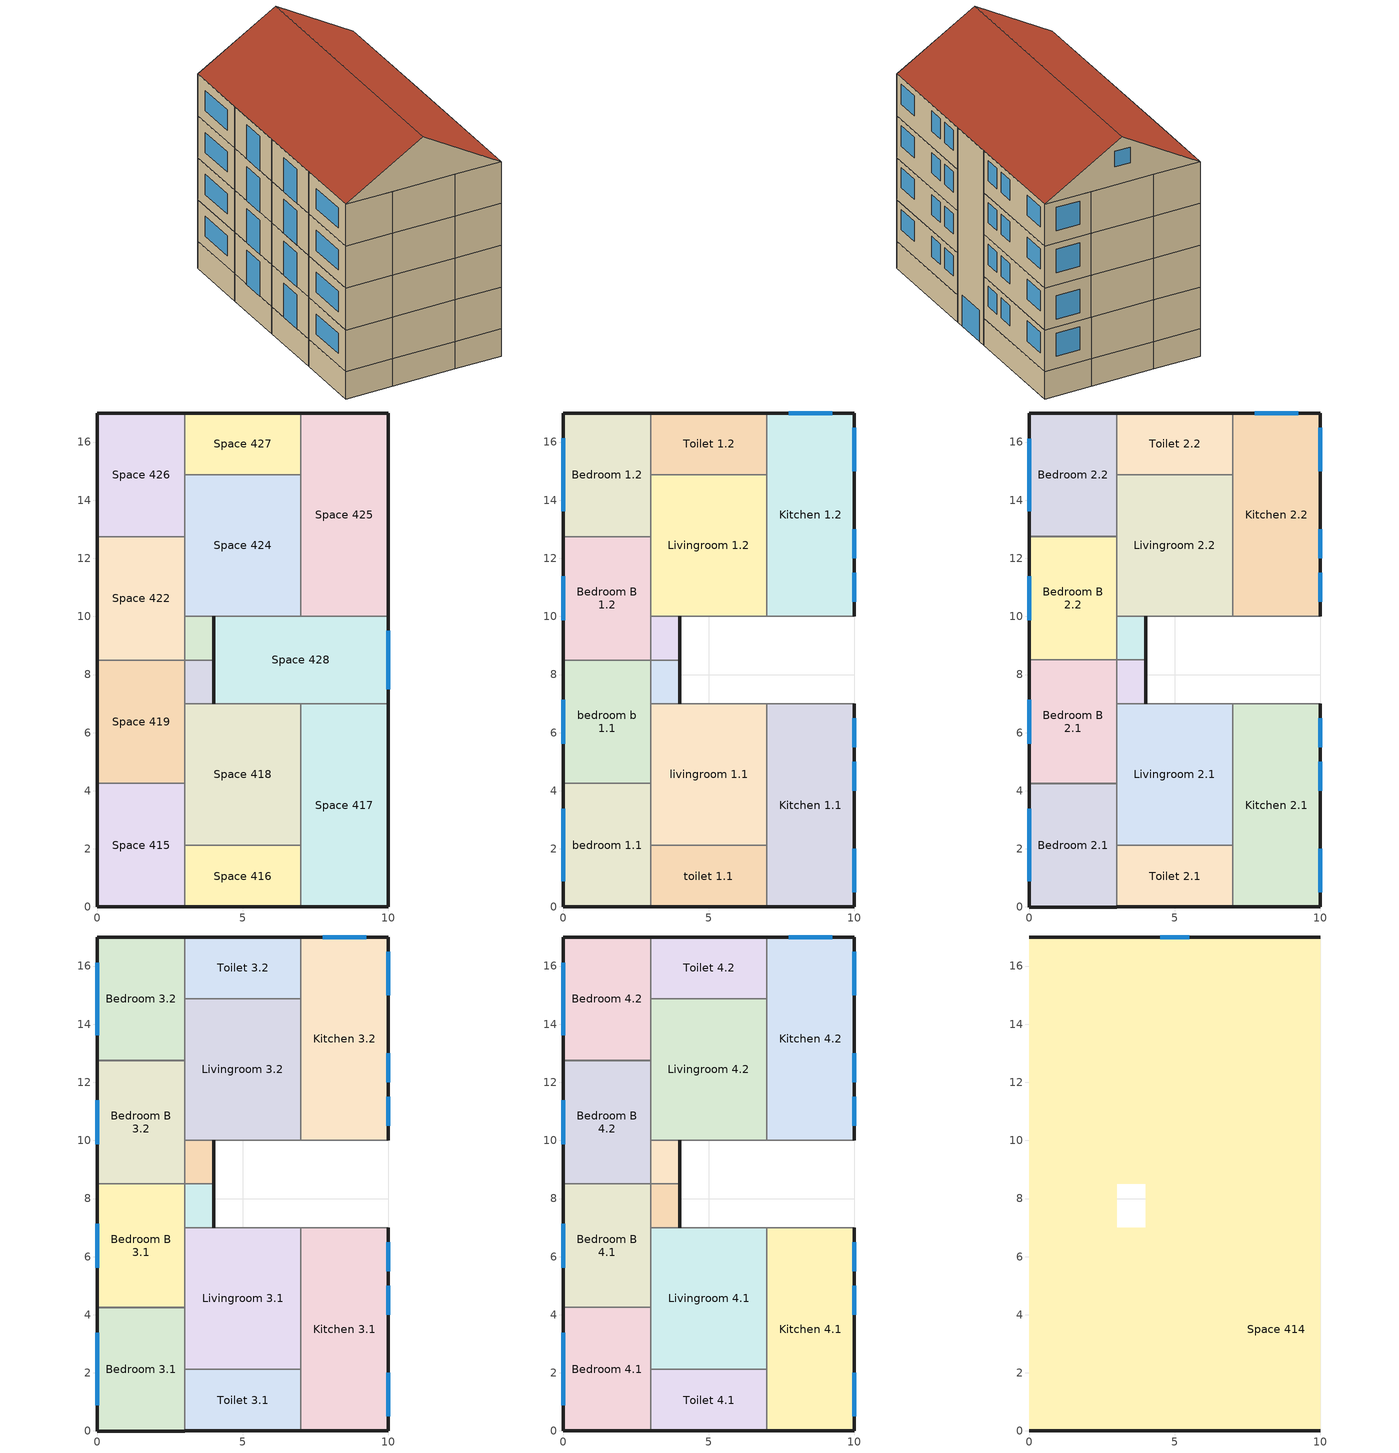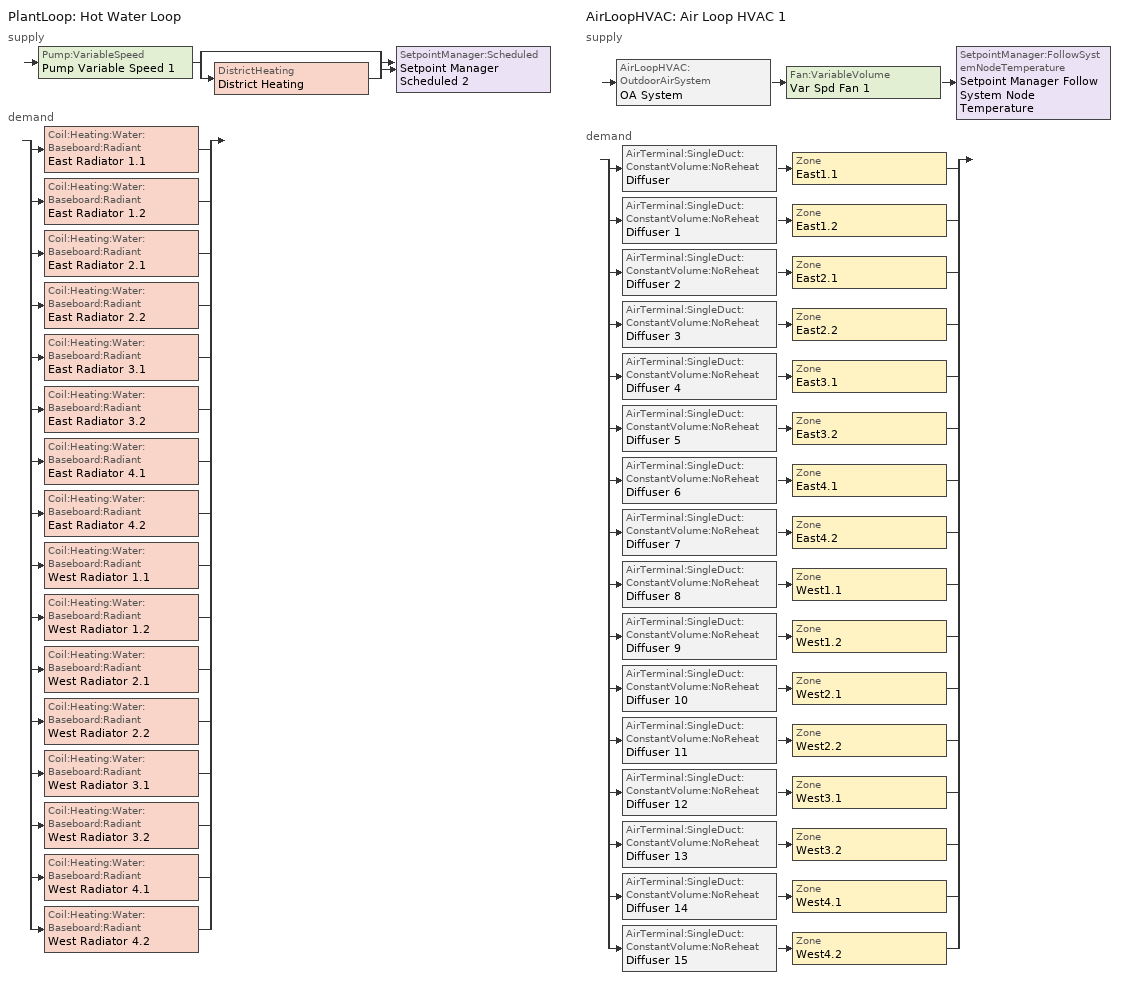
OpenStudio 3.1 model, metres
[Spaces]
Space 415
 floor ground: 3,4.25 3,0 0,0 0,4.25 z0
 wall outside: 0,4.25 0,0 3,0 z0:1.75
 wall to Space 419: 3,4.25 0,4.25 z0:1.75
 wall to Space 418: 3,2.12 3,4.25 z0:1.75
 wall to Space 416: 3,0 3,2.12 z0:1.75
Space 416
 floor ground: 7,2.12 7,0 3,0 3,2.12 z0
 wall outside: 3,0 7,0 z0:1.75
 wall to Space 418: 7,2.12 3,2.12 z0:1.75
 wall to Space 417: 7,0 7,2.12 z0:1.75
Space 417
 floor ground: 10,7 10,0 7,0 7,7 z0
 wall outside: 7,0 10,0 10,7 z0:1.75
 wall to Space 418: 7,7 7,2.12 z0:1.75
 wall to Space 428: 10,7 7,7 z0:1.75
Space 418
 floor ground: 7,7 7,2.12 3,2.12 3,7 z0
 wall to Space 428: 7,7 4,7 z0:1.75
 wall to Space 419: 3,7 3,4.25 z0:1.75
 wall to Space 420: 4,7 3,7 z0:1.75
Space 419
 floor ground: 3,8.5 3,4.25 0,4.25 0,8.5 z0
 wall outside: 0,8.5 0,4.25 z0:1.75
 wall to Space 420: 3,7 3,8.5 z0:1.75
 wall to Space 422: 3,8.5 0,8.5 z0:1.75
Space 420
 floor ground: 4,8.5 4,7 3,7 3,8.5 z0
 wall outside: 4,7 4,8.5 z0:1.75
 wall to Space 423: 4,8.5 3,8.5 z0:1.75
Space 422
 floor ground: 3,12.75 3,8.5 0,8.5 0,12.75 z0
 wall outside: 0,12.75 0,8.5 z0:1.75
 wall to Space 426: 3,12.75 0,12.75 z0:1.75
 wall to Space 424: 3,10 3,12.75 z0:1.75
 wall to Space 423: 3,8.5 3,10 z0:1.75
Space 423
 floor ground: 4,10 4,8.5 3,8.5 3,10 z0
 wall outside: 4,8.5 4,10 z0:1.75
 wall to Space 424: 4,10 3,10 z0:1.75
Space 424
 floor ground: 7,14.88 7,10 3,10 3,14.88 z0
 wall to Space 426: 3,14.88 3,12.75 z0:1.75
 wall to Space 427: 7,14.88 3,14.88 z0:1.75
 wall to Space 425: 7,10 7,14.88 z0:1.75
 wall to Space 428: 4,10 7,10 z0:1.75
Space 425
 floor ground: 10,17 10,10 7,10 7,17 z0
 wall outside: 10,10 10,17 7,17 z0:1.75
 wall to Space 427: 7,17 7,14.88 z0:1.75
 wall to Space 428: 7,10 10,10 z0:1.75
Space 426
 floor ground: 3,17 3,12.75 0,12.75 0,17 z0
 wall outside: 3,17 0,17 0,12.75 z0:1.75
 wall to Space 427: 3,14.88 3,17 z0:1.75
Space 427
 floor ground: 7,17 7,14.88 3,14.88 3,17 z0
 wall outside: 7,17 3,17 z0:1.75
Space 428
 floor ground: 10,10 10,7 4,7 4,10 z0
 wall outside: 4,10 4,7 / 10,7 10,10 z0:12.55
 wall to Kitchen 4.2: 10,10 7,10 z9.85:12.55
 wall to Kitchen 4.1: 7,7 10,7 z9.85:12.55
 wall to Kitchen 3.1: 7,7 10,7 z7.15:9.85
 wall to Livingroom 4.1: 4,7 7,7 z9.85:12.55
 wall to Kitchen 2.1: 7,7 10,7 z4.45:7.15
 wall to Kitchen 1.1: 7,7 10,7 z1.75:4.45
 wall to livingroom 1.1: 4,7 7,7 z1.75:4.45
 wall to Livingroom 3.1: 4,7 7,7 z7.15:9.85
 wall to Livingroom 2.1: 4,7 7,7 z4.45:7.15
 wall to Livingroom 4.2: 7,10 4,10 z9.85:12.55
 wall to Livingroom 3.2: 7,10 4,10 z7.15:9.85
 wall to Livingroom 2.2: 7,10 4,10 z4.45:7.15
 wall to Livingroom 1.2: 7,10 4,10 z1.75:4.45
 wall to Kitchen 3.2: 10,10 7,10 z7.15:9.85
 wall to Kitchen 2.2: 10,10 7,10 z4.45:7.15
 wall to Kitchen 1.2: 10,10 7,10 z1.75:4.45
 window: 10,7.5 10,9.5 z0:2
bedroom 1.1
 floor to Space 415: 3,4.25 3,0 0,0 0,4.25 z1.75
 wall outside: 0,4.25 0,0 3,0 z1.75:4.45
 wall to bedroom b 1.1: 3,4.25 0,4.25 z1.75:4.45
 wall to livingroom 1.1: 3,2.12 3,4.25 z1.75:4.45
 wall to toilet 1.1: 3,0 3,2.12 z1.75:4.45
 window: 0,3.38 0,0.88 z2.5:3.8
toilet 1.1
 floor to Space 416: 7,2.12 7,0 3,0 3,2.12 z1.75
 wall outside: 3,0 7,0 z1.75:4.45
 wall to livingroom 1.1: 7,2.12 3,2.12 z1.75:4.45
 wall to Kitchen 1.1: 7,0 7,2.12 z1.75:4.45
Kitchen 1.1
 floor to Space 417: 10,7 10,0 7,0 7,7 z1.75
 wall outside: 7,0 10,0 10,7 z1.75:4.45
 wall to livingroom 1.1: 7,7 7,2.12 z1.75:4.45
 window: 10,5.5 10,6.5 / 10,4 10,5 / 10,0.5 10,2 z2.75:4.05
livingroom 1.1
 floor to Space 418: 7,7 7,2.12 3,2.12 3,7 z1.75
 wall to bedroom b 1.1: 3,7 3,4.25 z1.75:4.45
 wall to Toilet B 1.1: 4,7 3,7 z1.75:4.45
bedroom b 1.1
 floor to Space 419: 3,8.5 3,4.25 0,4.25 0,8.5 z1.75
 wall outside: 0,8.5 0,4.25 z1.75:4.45
 wall to Toilet B 1.1: 3,7 3,8.5 z1.75:4.45
 wall to Bedroom B 1.2: 3,8.5 0,8.5 z1.75:4.45
 window: 0,7.12 0,5.62 z1.75:3.95
Toilet B 1.1
 floor to Space 420: 4,8.5 4,7 3,7 3,8.5 z1.75
 wall outside: 4,7 4,8.5 z1.75:4.45
 wall to Toilet B 1.2: 4,8.5 3,8.5 z1.75:4.45
Bedroom B 1.2
 floor to Space 422: 3,12.75 3,8.5 0,8.5 0,12.75 z1.75
 wall outside: 0,12.75 0,8.5 z1.75:4.45
 wall to Bedroom 1.2: 3,12.75 0,12.75 z1.75:4.45
 wall to Livingroom 1.2: 3,10 3,12.75 z1.75:4.45
 wall to Toilet B 1.2: 3,8.5 3,10 z1.75:4.45
 window: 0,11.38 0,9.88 z1.75:3.95
Toilet B 1.2
 floor to Space 423: 4,10 4,8.5 3,8.5 3,10 z1.75
 wall outside: 4,8.5 4,10 z1.75:4.45
 wall to Livingroom 1.2: 4,10 3,10 z1.75:4.45
Livingroom 1.2
 floor to Space 424: 7,14.88 7,10 3,10 3,14.88 z1.75
 wall to Bedroom 1.2: 3,14.88 3,12.75 z1.75:4.45
 wall to Toilet 1.2: 7,14.88 3,14.88 z1.75:4.45
 wall to Kitchen 1.2: 7,10 7,14.88 z1.75:4.45
Kitchen 1.2
 floor to Space 425: 10,17 10,10 7,10 7,17 z1.75
 wall outside: 10,10 10,17 7,17 z1.75:4.45
 wall to Toilet 1.2: 7,17 7,14.88 z1.75:4.45
 window: 10,10.5 10,11.5 / 10,12 10,13 / 10,15 10,16.5 z2.75:4.05; 9.25,17 7.75,17 z2.55:4.05
Bedroom 1.2
 floor to Space 426: 3,17 3,12.75 0,12.75 0,17 z1.75
 wall outside: 3,17 0,17 0,12.75 z1.75:4.45
 wall to Toilet 1.2: 3,14.88 3,17 z1.75:4.45
 window: 0,16.12 0,13.62 z2.5:3.8
Toilet 1.2
 floor to Space 427: 7,17 7,14.88 3,14.88 3,17 z1.75
 wall outside: 7,17 3,17 z1.75:4.45
Bedroom 2.1
 floor to bedroom 1.1: 3,4.25 3,0 0,0 0,4.25 z4.45
 wall outside: 0,4.25 0,0 3,0 z4.45:7.15
 wall to Bedroom B 2.1: 3,4.25 0,4.25 z4.45:7.15
 wall to Livingroom 2.1: 3,2.12 3,4.25 z4.45:7.15
 wall to Toilet 2.1: 3,0 3,2.12 z4.45:7.15
 window: 0,3.38 0,0.88 z5.2:6.5
Toilet 2.1
 floor to toilet 1.1: 7,2.12 7,0 3,0 3,2.12 z4.45
 wall outside: 3,0 7,0 z4.45:7.15
 wall to Livingroom 2.1: 7,2.12 3,2.12 z4.45:7.15
 wall to Kitchen 2.1: 7,0 7,2.12 z4.45:7.15
Kitchen 2.1
 floor to Kitchen 1.1: 10,7 10,0 7,0 7,7 z4.45
 wall outside: 7,0 10,0 10,7 z4.45:7.15
 wall to Livingroom 2.1: 7,7 7,2.12 z4.45:7.15
 window: 10,5.5 10,6.5 / 10,4 10,5 / 10,0.5 10,2 z5.45:6.75
Livingroom 2.1
 floor to livingroom 1.1: 7,7 7,2.12 3,2.12 3,7 z4.45
 wall to Bedroom B 2.1: 3,7 3,4.25 z4.45:7.15
 wall to Toilet B 2.1: 4,7 3,7 z4.45:7.15
Bedroom B 2.1
 floor to bedroom b 1.1: 3,8.5 3,4.25 0,4.25 0,8.5 z4.45
 wall outside: 0,8.5 0,4.25 z4.45:7.15
 wall to Toilet B 2.1: 3,7 3,8.5 z4.45:7.15
 wall to Bedroom B 2.2: 3,8.5 0,8.5 z4.45:7.15
 window: 0,7.13 0,5.63 z4.45:6.65
Toilet B 2.1
 floor to Toilet B 1.1: 4,8.5 4,7 3,7 3,8.5 z4.45
 wall outside: 4,7 4,8.5 z4.45:7.15
 wall to Toilet B 2.2: 4,8.5 3,8.5 z4.45:7.15
Bedroom B 2.2
 floor to Bedroom B 1.2: 3,12.75 3,8.5 0,8.5 0,12.75 z4.45
 wall outside: 0,12.75 0,8.5 z4.45:7.15
 wall to Bedroom 2.2: 3,12.75 0,12.75 z4.45:7.15
 wall to Livingroom 2.2: 3,10 3,12.75 z4.45:7.15
 wall to Toilet B 2.2: 3,8.5 3,10 z4.45:7.15
 window: 0,11.38 0,9.88 z4.45:6.65
Toilet B 2.2
 floor to Toilet B 1.2: 4,10 4,8.5 3,8.5 3,10 z4.45
 wall outside: 4,8.5 4,10 z4.45:7.15
 wall to Livingroom 2.2: 4,10 3,10 z4.45:7.15
Livingroom 2.2
 floor to Livingroom 1.2: 7,14.88 7,10 3,10 3,14.88 z4.45
 wall to Bedroom 2.2: 3,14.88 3,12.75 z4.45:7.15
 wall to Toilet 2.2: 7,14.88 3,14.88 z4.45:7.15
 wall to Kitchen 2.2: 7,10 7,14.88 z4.45:7.15
Kitchen 2.2
 floor to Kitchen 1.2: 10,17 10,10 7,10 7,17 z4.45
 wall outside: 10,10 10,17 7,17 z4.45:7.15
 wall to Toilet 2.2: 7,17 7,14.87 z4.45:7.15
 window: 10,10.5 10,11.5 / 10,12 10,13 / 10,15 10,16.5 z5.45:6.75; 9.25,17 7.75,17 z4.95:6.45
Bedroom 2.2
 floor to Bedroom 1.2: 3,17 3,12.75 0,12.75 0,17 z4.45
 wall outside: 3,17 0,17 0,12.75 z4.45:7.15
 wall to Toilet 2.2: 3,14.88 3,17 z4.45:7.15
 window: 0,16.12 0,13.62 z5.2:6.5
Toilet 2.2
 floor to Toilet 1.2: 7,17 7,14.88 3,14.88 3,17 z4.45
 wall outside: 7,17 3,17 z4.45:7.15
Bedroom 3.1
 floor to Bedroom 2.1: 3,4.25 3,0 0,0 0,4.25 z7.15
 wall outside: 0,4.25 0,0 3,0 z7.15:9.85
 wall to Bedroom B 3.1: 3,4.25 0,4.25 z7.15:9.85
 wall to Livingroom 3.1: 3,2.12 3,4.25 z7.15:9.85
 wall to Toilet 3.1: 3,0 3,2.12 z7.15:9.85
 window: 0,3.38 0,0.88 z7.9:9.2
Toilet 3.1
 floor to Toilet 2.1: 7,2.12 7,0 3,0 3,2.12 z7.15
 wall outside: 3,0 7,0 z7.15:9.85
 wall to Livingroom 3.1: 7,2.12 3,2.12 z7.15:9.85
 wall to Kitchen 3.1: 7,0 7,2.12 z7.15:9.85
Kitchen 3.1
 floor to Kitchen 2.1: 10,7 10,0 7,0 7,7 z7.15
 wall outside: 7,0 10,0 10,7 z7.15:9.85
 wall to Livingroom 3.1: 7,7 7,2.12 z7.15:9.85
 window: 10,0.5 10,2 / 10,5.5 10,6.5 / 10,4 10,5 z8.15:9.45
Livingroom 3.1
 floor to Livingroom 2.1: 7,7 7,2.12 3,2.12 3,7 z7.15
 wall to Bedroom B 3.1: 3,7 3,4.25 z7.15:9.85
 wall to Toilet B 3.1: 4,7 3,7 z7.15:9.85
Bedroom B 3.1
 floor to Bedroom B 2.1: 3,8.5 3,4.25 0,4.25 0,8.5 z7.15
 wall outside: 0,8.5 0,4.25 z7.15:9.85
 wall to Toilet B 3.1: 3,7 3,8.5 z7.15:9.85
 wall to Bedroom B 3.2: 3,8.5 0,8.5 z7.15:9.85
 window: 0,7.13 0,5.63 z7.15:9.35
Toilet B 3.1
 floor to Toilet B 2.1: 4,8.5 4,7 3,7 3,8.5 z7.15
 wall outside: 4,7 4,8.5 z7.15:9.85
 wall to Toilet B 3.2: 4,8.5 3,8.5 z7.15:9.85
Bedroom B 3.2
 floor to Bedroom B 2.2: 3,12.75 3,8.5 0,8.5 0,12.75 z7.15
 wall outside: 0,12.75 0,8.5 z7.15:9.85
 wall to Bedroom 3.2: 3,12.75 0,12.75 z7.15:9.85
 wall to Livingroom 3.2: 3,10 3,12.75 z7.15:9.85
 wall to Toilet B 3.2: 3,8.5 3,10 z7.15:9.85
 window: 0,11.38 0,9.88 z7.15:9.35
Toilet B 3.2
 floor to Toilet B 2.2: 4,10 4,8.5 3,8.5 3,10 z7.15
 wall outside: 4,8.5 4,10 z7.15:9.85
 wall to Livingroom 3.2: 4,10 3,10 z7.15:9.85
Livingroom 3.2
 floor to Livingroom 2.2: 7,14.88 7,10 3,10 3,14.88 z7.15
 wall to Bedroom 3.2: 3,14.88 3,12.75 z7.15:9.85
 wall to Toilet 3.2: 7,14.88 3,14.88 z7.15:9.85
 wall to Kitchen 3.2: 7,10 7,14.88 z7.15:9.85
Kitchen 3.2
 floor to Kitchen 2.2: 10,17 10,10 7,10 7,17 z7.15
 wall outside: 10,10 10,17 7,17 z7.15:9.85
 wall to Toilet 3.2: 7,17 7,14.87 z7.15:9.85
 window: 10,10.5 10,11.5 / 10,12 10,13 / 10,15 10,16.5 z8.15:9.45; 9.25,17 7.75,17 z7.95:9.45
Bedroom 3.2
 floor to Bedroom 2.2: 3,17 3,12.75 0,12.75 0,17 z7.15
 wall outside: 3,17 0,17 0,12.75 z7.15:9.85
 wall to Toilet 3.2: 3,14.88 3,17 z7.15:9.85
 window: 0,16.12 0,13.62 z7.9:9.2
Toilet 3.2
 floor to Toilet 2.2: 7,17 7,14.88 3,14.88 3,17 z7.15
 wall outside: 7,17 3,17 z7.15:9.85
Bedroom 4.1
 floor to Bedroom 3.1: 3,4.25 3,0 0,0 0,4.25 z9.85
 wall outside: 0,4.25 0,0 3,0 z9.85:12.55
 wall to Bedroom B 4.1: 3,4.25 0,4.25 z9.85:12.55
 wall to Livingroom 4.1: 3,2.12 3,4.25 z9.85:12.55
 wall to Toilet 4.1: 3,0 3,2.12 z9.85:12.55
 window: 0,3.38 0,0.88 z10.6:11.9
Toilet 4.1
 floor to Toilet 3.1: 7,2.12 7,0 3,0 3,2.12 z9.85
 wall outside: 3,0 7,0 z9.85:12.55
 wall to Livingroom 4.1: 7,2.12 3,2.12 z9.85:12.55
 wall to Kitchen 4.1: 7,0 7,2.12 z9.85:12.55
Kitchen 4.1
 floor to Kitchen 3.1: 10,7 10,0 7,0 7,7 z9.85
 wall outside: 7,0 10,0 10,7 z9.85:12.55
 wall to Livingroom 4.1: 7,7 7,2.12 z9.85:12.55
 window: 10,0.5 10,2 / 10,5.5 10,6.5 / 10,4 10,5 z10.85:12.15
Livingroom 4.1
 floor to Livingroom 3.1: 7,7 7,2.12 3,2.12 3,7 z9.85
 wall to Bedroom B 4.1: 3,7 3,4.25 z9.85:12.55
 wall to Toilet B 4.1: 4,7 3,7 z9.85:12.55
Bedroom B 4.1
 floor to Bedroom B 3.1: 3,8.5 3,4.25 0,4.25 0,8.5 z9.85
 wall outside: 0,8.5 0,4.25 z9.85:12.55
 wall to Toilet B 4.1: 3,7 3,8.5 z9.85:12.55
 wall to Bedroom B 4.2: 3,8.5 0,8.5 z9.85:12.55
 window: 0,7.13 0,5.63 z9.85:12.05
Toilet B 4.1
 floor to Toilet B 3.1: 4,8.5 4,7 3,7 3,8.5 z9.85
 wall outside: 4,7 4,8.5 z9.85:12.55
 wall to Toilet B 4.2: 4,8.5 3,8.5 z9.85:12.55
 roof outside: 4,7 4,8.5 3,8.5 3,7 z12.55
Bedroom B 4.2
 floor to Bedroom B 3.2: 3,12.75 3,8.5 0,8.5 0,12.75 z9.85
 wall outside: 0,12.75 0,8.5 z9.85:12.55
 wall to Bedroom 4.2: 3,12.75 0,12.75 z9.85:12.55
 wall to Livingroom 4.2: 3,10 3,12.75 z9.85:12.55
 wall to Toilet B 4.2: 3,8.5 3,10 z9.85:12.55
 window: 0,11.38 0,9.88 z9.85:12.05
Toilet B 4.2
 floor to Toilet B 3.2: 4,10 4,8.5 3,8.5 3,10 z9.85
 wall outside: 4,8.5 4,10 z9.85:12.55
 wall to Livingroom 4.2: 4,10 3,10 z9.85:12.55
Livingroom 4.2
 floor to Livingroom 3.2: 7,14.88 7,10 3,10 3,14.88 z9.85
 wall to Bedroom 4.2: 3,14.88 3,12.75 z9.85:12.55
 wall to Toilet 4.2: 7,14.88 3,14.88 z9.85:12.55
 wall to Kitchen 4.2: 7,10 7,14.88 z9.85:12.55
Kitchen 4.2
 floor to Kitchen 3.2: 10,17 10,10 7,10 7,17 z9.85
 wall outside: 10,10 10,17 7,17 z9.85:12.55
 wall to Toilet 4.2: 7,17 7,14.87 z9.85:12.55
 window: 10,10.5 10,11.5 / 10,12 10,13 / 10,15 10,16.5 z10.85:12.15; 9.25,17 7.75,17 z10.65:12.15
Bedroom 4.2
 floor to Bedroom 3.2: 3,17 3,12.75 0,12.75 0,17 z9.85
 wall outside: 3,17 0,17 0,12.75 z9.85:12.55
 wall to Toilet 4.2: 3,14.88 3,17 z9.85:12.55
 window: 0,16.12 0,13.62 z10.6:11.9
Toilet 4.2
 floor to Toilet 3.2: 7,17 7,14.88 3,14.88 3,17 z9.85
 wall outside: 7,17 3,17 z9.85:12.55
Space 414
 floor to Bedroom 4.2: 3,17 3,12.75 0,12.75 0,17 z12.55
 floor to Bedroom B 4.2: 3,12.75 3,8.5 0,8.5 0,12.75 z12.55
 floor to Bedroom B 4.1: 3,8.5 3,4.25 0,4.25 0,8.5 z12.55
 floor to Bedroom 4.1: 3,4.25 3,0 0,0 0,4.25 z12.55
 floor to Livingroom 4.2: 7,14.88 7,10 3,10 3,14.88 z12.55
 floor to Toilet 4.2: 7,17 7,14.88 3,14.88 3,17 z12.55
 floor to Kitchen 4.2: 7,17 10,17 10,10 7,10 z12.55
 floor to Livingroom 4.1: 7,7 7,2.12 3,2.12 3,7 z12.55
 floor to Toilet 4.1: 7,2.12 7,0 3,0 3,2.12 z12.55
 floor to Kitchen 4.1: 10,7 10,0 7,0 7,7 z12.55
 floor to Space 428: 10,10 10,7 4,7 4,10 z12.55
 floor to Toilet B 4.2: 4,10 4,8.5 3,8.5 3,10 z12.55
 wall outside: 5,17,15.55 10,17,12.55 0,17,12.55; 5,0,15.55 0,0,12.55 10,0,12.55
 window: 5.5,17 4.5,17 z13.73:14.73
 roof outside: 5,0,15.55 10,0,12.55 10,17,12.55 5,17,15.55; 5,17,15.55 0,17,12.55 0,0,12.55 5,0,15.55
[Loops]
PlantLoop 'Hot Water Loop'
 supply: Pump:VariableSpeed 'Pump Variable Speed 1' > split
  | bypass
  | DistrictHeating 'District Heating'
  join > SetpointManager:Scheduled 'Setpoint Manager Scheduled 2'
 demand: split
  | Coil:Heating:Water:Baseboard:Radiant 'East Radiator 1.1'
  | Coil:Heating:Water:Baseboard:Radiant 'East Radiator 1.2'
  | Coil:Heating:Water:Baseboard:Radiant 'East Radiator 2.1'
  | Coil:Heating:Water:Baseboard:Radiant 'East Radiator 2.2'
  | Coil:Heating:Water:Baseboard:Radiant 'East Radiator 3.1'
  | Coil:Heating:Water:Baseboard:Radiant 'East Radiator 3.2'
  | Coil:Heating:Water:Baseboard:Radiant 'East Radiator 4.1'
  | Coil:Heating:Water:Baseboard:Radiant 'East Radiator 4.2'
  | Coil:Heating:Water:Baseboard:Radiant 'West Radiator 1.1'
  | Coil:Heating:Water:Baseboard:Radiant 'West Radiator 1.2'
  | Coil:Heating:Water:Baseboard:Radiant 'West Radiator 2.1'
  | Coil:Heating:Water:Baseboard:Radiant 'West Radiator 2.2'
  | Coil:Heating:Water:Baseboard:Radiant 'West Radiator 3.1'
  | Coil:Heating:Water:Baseboard:Radiant 'West Radiator 3.2'
  | Coil:Heating:Water:Baseboard:Radiant 'West Radiator 4.1'
  | Coil:Heating:Water:Baseboard:Radiant 'West Radiator 4.2'
AirLoopHVAC 'Air Loop HVAC 1'
 supply: AirLoopHVAC:OutdoorAirSystem 'OA System' > Fan:VariableVolume 'Var Spd Fan 1' > SetpointManager:FollowSystemNodeTemperature 'Setpoint Manager Follow System Node Temperature'
 demand: split
  | AirTerminal:SingleDuct:ConstantVolume:NoReheat 'Diffuser' > Zone 'East1.1'
  | AirTerminal:SingleDuct:ConstantVolume:NoReheat 'Diffuser 1' > Zone 'East1.2'
  | AirTerminal:SingleDuct:ConstantVolume:NoReheat 'Diffuser 2' > Zone 'East2.1'
  | AirTerminal:SingleDuct:ConstantVolume:NoReheat 'Diffuser 3' > Zone 'East2.2'
  | AirTerminal:SingleDuct:ConstantVolume:NoReheat 'Diffuser 4' > Zone 'East3.1'
  | AirTerminal:SingleDuct:ConstantVolume:NoReheat 'Diffuser 5' > Zone 'East3.2'
  | AirTerminal:SingleDuct:ConstantVolume:NoReheat 'Diffuser 6' > Zone 'East4.1'
  | AirTerminal:SingleDuct:ConstantVolume:NoReheat 'Diffuser 7' > Zone 'East4.2'
  | AirTerminal:SingleDuct:ConstantVolume:NoReheat 'Diffuser 8' > Zone 'West1.1'
  | AirTerminal:SingleDuct:ConstantVolume:NoReheat 'Diffuser 9' > Zone 'West1.2'
  | AirTerminal:SingleDuct:ConstantVolume:NoReheat 'Diffuser 10' > Zone 'West2.1'
  | AirTerminal:SingleDuct:ConstantVolume:NoReheat 'Diffuser 11' > Zone 'West2.2'
  | AirTerminal:SingleDuct:ConstantVolume:NoReheat 'Diffuser 12' > Zone 'West3.1'
  | AirTerminal:SingleDuct:ConstantVolume:NoReheat 'Diffuser 13' > Zone 'West3.2'
  | AirTerminal:SingleDuct:ConstantVolume:NoReheat 'Diffuser 14' > Zone 'West4.1'
  | AirTerminal:SingleDuct:ConstantVolume:NoReheat 'Diffuser 15' > Zone 'West4.2'
[Site]
FRANKFURT AM MAIN: Latitude {deg}=50.05; Longitude {deg}=8.6; Time Zone {hr}=1; Elevation {m}=113
[ClimateZones]
Climate Zone Institution Name 1=ASHRAE; Climate Zone Document Name 1=ANSI/ASHRAE Standard 169; Climate Zone Document Year 1=2006; Climate Zone Institution Name 2=CEC; Climate Zone Document Name 2=California Climate Zone Descriptions; Climate Zone Document Year 2=1995
[Building]
Building 1: North Axis {deg}=0; Default Construction Set=NonRenovated Building
[SizingPeriod:DesignDay] Barometric Pressure {Pa}=99975; Sky Clearness=0; Rain Indicator=0; Snow Indicator=0; Day of Month=21; Daylight Saving Time Indicator=0; Dry-Bulb Temperature Range Modifier Type=DefaultMultipliers
Name | Maximum Dry-Bulb Temperature {C} | Daily Dry-Bulb Temperature Range {deltaC} | Humidity Indicating Conditions at Maximum Dry-Bulb | Wind Speed {m/s} | Wind Direction {deg} | Month | Day Type | Humidity Indicating Type | Solar Model Indicator | ASHRAE Taub | ASHRAE Taud
FRANKFURT AM MAIN Ann Htg 99.6% Condns DB | -10.5 | 0 | -10.5 | 3.2 | 30 | 1 | WinterDesignDay | Wetbulb | ASHRAEClearSky
FRANKFURT AM MAIN Ann Hum_n 99.6% Condns DP=>MCDB | -8.4 | 0 | -14.3 | 3.2 | 30 | 1 | WinterDesignDay | Dewpoint | ASHRAEClearSky
FRANKFURT AM MAIN Ann Htg Wind 99.6% Condns WS=>MCDB | 9.2 | 0 | 9.2 | 12.6 | 30 | 1 | WinterDesignDay | Wetbulb | ASHRAEClearSky
FRANKFURT AM MAIN Ann Clg .4% Condns DB=>MWB | 30.8 | 10.6 | 19.2 | 3.7 | 210 | 7 | SummerDesignDay | Wetbulb | ASHRAETau | 0.467 | 1.949
FRANKFURT AM MAIN Ann Clg .4% Condns WB=>MDB | 27.6 | 10.6 | 20.6 | 3.7 | 210 | 7 | SummerDesignDay | Wetbulb | ASHRAETau | 0.467 | 1.949
FRANKFURT AM MAIN Ann Clg .4% Condns DP=>MDB | 22.4 | 10.6 | 18.5 | 3.7 | 210 | 7 | SummerDesignDay | Dewpoint | ASHRAETau | 0.467 | 1.949
FRANKFURT AM MAIN Ann Clg .4% Condns Enth=>MDB | 27.5 | 10.6 | 59700 | 3.7 | 210 | 7 | SummerDesignDay | Enthalpy | ASHRAETau | 0.467 | 1.949
[Material]
Name | Roughness | Thickness {m} | Conductivity {W/m-K} | Density {kg/m3} | Specific Heat {J/kg-K} | Thermal Absorptance | Solar Absorptance | Visible Absorptance
FloorTiles(CeramicWhite) | Smooth | 0.01 | 1.6 | 2410 | 720
AcousticLayer (Polyurethan) | Smooth | 0.005 | 0.03 | 30 | 1350
Reinforced concrete | Smooth | 0.125 | 2.3 | 2300 | 1400
plaster | Smooth | 0.01 | 1.163 | 1856 | 1400
hollow bricks (External walls) | MediumRough | 0.4 | 0.68 | 1850 | 840
hollow bricks (Internal walls) | MediumRough | 0.1 | 0.68 | 1850 | 840
Phenolyc Foam (Ceiling 2cm) | Smooth | 0.02 | 0.02 | 100 | 1350
Plywood | MediumSmooth | 0.035 | 0.217 | 5970 | 9423.97 | 0.9 | 0.6 | 0.6
Phenolyc Foam (Roof 5cm) | Smooth | 0.05 | 0.02 | 100 | 1350
Phenolyc Foam (Walls Ext 1.5cm) | Smooth | 0.015 | 0.02 | 100 | 1350
[Construction]
Ceilings: FloorTiles(CeramicWhite), AcousticLayer (Polyurethan), Reinforced concrete, plaster
Floor: plaster, Reinforced concrete, AcousticLayer (Polyurethan), FloorTiles(CeramicWhite)
Walls Internal: plaster, hollow bricks (Internal walls), plaster
Walls External: plaster, Phenolyc Foam (Walls Ext 1.5cm), hollow bricks (External walls), plaster
Roof: Reinforced concrete, Phenolyc Foam (Roof 5cm), plaster
Door: Plywood
Windows Old: Clear 3mm 1, Gap_1_W_0_121, Clear 3mm 3
Floor_groundcontact: plaster, Reinforced concrete, Phenolyc Foam (Ceiling 2cm), AcousticLayer (Polyurethan), FloorTiles(CeramicWhite)
[WindowMaterial:Glazing] Optical Data Type=SpectralAverage; Thickness {m}=0.003; Solar Transmittance at Normal Incidence=0.837; Front Side Solar Reflectance at Normal Incidence=0.075; Visible Transmittance at Normal Incidence=0.898; Front Side Visible Reflectance at Normal Incidence=0.081; Infrared Transmittance at Normal Incidence=0; Front Side Infrared Hemispherical Emissivity=0.84; Back Side Infrared Hemispherical Emissivity=0.84; Conductivity {W/m-K}=0.9; Dirt Correction Factor for Solar and Visible Transmittance=1; Solar Diffusing=No
Name | Back Side Solar Reflectance at Normal Incidence | Back Side Visible Reflectance at Normal Incidence
Clear 3mm 1 | 0 | 0
Clear 3mm 3 | 0.075 | 0.081
[WindowMaterial:Gas]
Gap_1_W_0_121: Gas Type=Air; Thickness {m}=0.012
[DefaultConstructionSet]
NonRenovated Building: Default Exterior Surface Constructions=Default Surface Constructions 1; Default Interior Surface Constructions=Default Surface Constructions 2; Default Ground Contact Surface Constructions=Default Surface Constructions 3; Default Exterior SubSurface Constructions=Default Sub Surface Constructions 1; Default Interior SubSurface Constructions=Default Sub Surface Constructions 2
[DefaultSurfaceConstructions]
Name | Floor Construction | Wall Construction | Roof Ceiling Construction
Default Surface Constructions 1; Default Surface Constructions 3 | Floor_groundcontact | Walls External | Roof
Default Surface Constructions 2 | Floor | Walls Internal | Ceilings
[DefaultSubSurfaceConstructions] Fixed Window Construction=Windows Old; Operable Window Construction=Windows Old; Door Construction=Door
Name | Glass Door Construction
Default Sub Surface Constructions 1 | Windows Old
Default Sub Surface Constructions 2
[BuildingStory]
Name | Nominal Z Coordinate {m} | Nominal Floor to Floor Height {m}
Building Story 1 | 0 | 3.048
Building Story 2 | 0 | 3
Building Story 3; Building Story 4 | 0 | 2.7
Basement; Staircase
Attic | 2.7 | 2.7
[ThermalZone] Use Ideal Air Loads=No
Name | Thermostat
West1.1 | Thermostat Setpoint Dual Setpoint 4
West1.2 | Thermostat Setpoint Dual Setpoint 2
West2.1 | Thermostat Setpoint Dual Setpoint 7
West2.2 | Thermostat Setpoint Dual Setpoint 3
East1.1 | Thermostat Setpoint Dual Setpoint 1
East3.2 | Thermostat Setpoint Dual Setpoint 6
East2.1 | Thermostat Setpoint Dual Setpoint 5
East2.2 | Thermostat Setpoint Dual Setpoint 8
Attic; Basement; Staircase
East4.2 | Thermostat Setpoint Dual Setpoint 9
West3.1 | Thermostat Setpoint Dual Setpoint 10
East4.1 | Thermostat Setpoint Dual Setpoint 11
West4.1 | Thermostat Setpoint Dual Setpoint 12
East3.1 | Thermostat Setpoint Dual Setpoint 13
West3.2 | Thermostat Setpoint Dual Setpoint 14
West4.2 | Thermostat Setpoint Dual Setpoint 15
East1.2 | Thermostat Setpoint Dual Setpoint 16
[Sizing:Zone] Zone Cooling Design Supply Air Temperature Input Method=SupplyAirTemperature; Zone Cooling Design Supply Air Temperature {C}=14; Zone Cooling Design Supply Air Temperature Difference {deltaC}=11.11; Zone Heating Design Supply Air Temperature Input Method=SupplyAirTemperature; Zone Heating Design Supply Air Temperature {C}=40; Zone Heating Design Supply Air Temperature Difference {deltaC}=11.11; Zone Cooling Design Supply Air Humidity Ratio {kg-H2O/kg-air}=0.0085; Zone Heating Design Supply Air Humidity Ratio {kg-H2O/kg-air}=0.008; Cooling Design Air Flow Method=DesignDay; Heating Design Air Flow Method=DesignDay; Account for Dedicated Outdoor Air System=No; Dedicated Outdoor Air System Control Strategy=NeutralSupplyAir; Dedicated Outdoor Air Low Setpoint Temperature for Design {C}=autosize; Dedicated Outdoor Air High Setpoint Temperature for Design {C}=autosize
West1.1; West1.2; West2.1; West2.2; East1.1; East3.2; East2.1; East2.2; Attic; Basement; East4.2; West3.1; East4.1; West4.1; East3.1; West3.2; West4.2; East1.2; Staircase
[Zone equipment]
West1.1: Diffuser 8, West HT Rad 1.1
West1.2: Diffuser 9, West HT Rad 1.2
West2.1: Diffuser 10, West HT Rad 2.1
West2.2: Diffuser 11, West HT Rad 2.2
East1.1: Diffuser, East HT Rad 1.1
East3.2: Diffuser 5, East HT Rad 3.2
East2.1: Diffuser 2, East HT Rad 2.1
East2.2: Diffuser 3, East HT Rad 2.2
East4.2: Diffuser 7, East HT Rad 4.2
West3.1: Diffuser 12, West HT Rad 3.1
East4.1: Diffuser 6, East HT Rad 4.1
West4.1: Diffuser 14, West HT Rad 4.1
East3.1: Diffuser 4, East HT Rad 3.1
West3.2: Diffuser 13, West HT Rad 3.2
West4.2: Diffuser 15, West HT Rad 4.2
East1.2: Diffuser 1, East HT Rad 1.2
[ThermostatSetpoint:DualSetpoint] Heating Setpoint Temperature Schedule=Heating; Cooling Setpoint Temperature Schedule=Cooling
Thermostat Setpoint Dual Setpoint 1; Thermostat Setpoint Dual Setpoint 2; Thermostat Setpoint Dual Setpoint 3; Thermostat Setpoint Dual Setpoint 4; Thermostat Setpoint Dual Setpoint 5; Thermostat Setpoint Dual Setpoint 6; Thermostat Setpoint Dual Setpoint 7; Thermostat Setpoint Dual Setpoint 8; Thermostat Setpoint Dual Setpoint 9; Thermostat Setpoint Dual Setpoint 10; Thermostat Setpoint Dual Setpoint 11; Thermostat Setpoint Dual Setpoint 12; Thermostat Setpoint Dual Setpoint 13; Thermostat Setpoint Dual Setpoint 14; Thermostat Setpoint Dual Setpoint 15; Thermostat Setpoint Dual Setpoint 16
[DesignSpecification:OutdoorAir] Outdoor Air Method=Maximum; Outdoor Air Flow Air Changes per Hour {1/hr}=0.6; Outdoor Air Flow Rate Fraction Schedule=Always On Discrete
Name | Outdoor Air Flow per Person {m3/s-person} | Outdoor Air Flow per Floor Area {m3/s-m2} | Outdoor Air Flow Rate {m3/s}
Basement-attic | 0
Outdoor Air |  | 0 | 0
[Space]
Name | Space Type | Building Story | Thermal Zone | Part of Total Floor Area
bedroom 1.1; toilet 1.1; bedroom b 1.1; Toilet B 1.1 | Apartments | Building Story 1 | West1.1
Kitchen 1.1; livingroom 1.1 | Apartments | Building Story 1 | East1.1
Bedroom B 1.2; Toilet B 1.2; Bedroom 1.2; Toilet 1.2 | Apartments | Building Story 1 | West1.2
Livingroom 1.2; Kitchen 1.2 | Apartments | Building Story 1 | East1.2
Bedroom 2.1; Toilet 2.1; Bedroom B 2.1; Toilet B 2.1 | Apartments | Building Story 2 | West2.1
Kitchen 2.1; Livingroom 2.1 | Apartments | Building Story 2 | East2.1
Bedroom B 2.2; Toilet B 2.2; Bedroom 2.2; Toilet 2.2 | Apartments | Building Story 2 | West2.2
Livingroom 2.2; Kitchen 2.2 | Apartments | Building Story 2 | East2.2
Bedroom 3.1; Toilet 3.1; Bedroom B 3.1; Toilet B 3.1 | Apartments | Building Story 3 | West3.1
Kitchen 3.1; Livingroom 3.1 | Apartments | Building Story 3 | East3.1
Bedroom B 3.2; Toilet B 3.2; Bedroom 3.2; Toilet 3.2 | Apartments | Building Story 3 | West3.2
Livingroom 3.2; Kitchen 3.2 | Apartments | Building Story 3 | East3.2
Bedroom 4.1; Toilet 4.1; Bedroom B 4.1; Toilet B 4.1 | Apartments | Building Story 4 | West4.1
Kitchen 4.1; Livingroom 4.1 | Apartments | Building Story 4 | East4.1
Bedroom B 4.2; Toilet B 4.2; Bedroom 4.2; Toilet 4.2 | Apartments | Building Story 4 | West4.2
Livingroom 4.2; Kitchen 4.2 | Apartments | Building Story 4 | East4.2
Space 414 | Attic | Attic | Attic | No
Space 415; Space 416; Space 417; Space 418; Space 419; Space 420; Space 422; Space 423; Space 424; Space 425; Space 426; Space 427 | Basement | Basement | Basement | No
Space 428 | Apartments | Staircase | Staircase | No
[SpaceType]
Name | Design Specification Outdoor Air Object
Apartments | Outdoor Air
Attic; Basement | Basement-attic
[PlantLoop]
Hot Water Loop: Fluid Type=Water; Glycol Concentration=0; Plant Loop Volume {m3}=Autocalculate; Load Distribution Scheme=Optimal
[Sizing:Plant]
Hot Water Loop: Loop Type=Heating; Design Loop Exit Temperature {C}=65; Loop Design Temperature Difference {deltaC}=15; Sizing Option=NonCoincident; Zone Timesteps in Averaging Window=1; Coincident Sizing Factor Mode=None
[Pump:VariableSpeed]
Pump Variable Speed 1: Pump Control Type=Intermittent; Skin Loss Radiative Fraction=0.5; Design Power Sizing Method=PowerPerFlowPerPressure; Design Electric Power per Unit Flow Rate {W/(m3/s)}=348701.1; Design Shaft Power per Unit Flow Rate per Unit Head {W-s/m3-Pa}=1.28205; Design Minimum Flow Rate Fraction=0
[SetpointManager:Scheduled]
Setpoint Manager Scheduled 2: Control Variable=Temperature; Schedule=Hot_Water_Temperature
[DistrictHeating]
District Heating: Nominal Capacity {W}=1000000
[AirLoopHVAC]
Air Loop HVAC 1: Availability Schedule=Always On Discrete; Design Supply Air Flow Rate {m3/s}=autosize; Design Return Air Flow Fraction of Supply Air Flow=1
[Sizing:System]
Air Loop HVAC 1: Type of Load to Size On=VentilationRequirement; Design Outdoor Air Flow Rate {m3/s}=Autosize; Central Heating Maximum System Air Flow Ratio=1; Preheat Design Temperature {C}=7; Preheat Design Humidity Ratio {kg-H2O/kg-Air}=0.008; Precool Design Temperature {C}=12.8; Precool Design Humidity Ratio {kg-H2O/kg-Air}=0.008; Central Cooling Design Supply Air Temperature {C}=12.8; Central Heating Design Supply Air Temperature {C}=16.7; Sizing Option=NonCoincident; 100% Outdoor Air in Cooling=Yes; 100% Outdoor Air in Heating=Yes; Central Cooling Design Supply Air Humidity Ratio {kg-H2O/kg-Air}=0.0085; Central Heating Design Supply Air Humidity Ratio {kg-H2O/kg-Air}=0.008; Cooling Design Air Flow Method=DesignDay; Cooling Design Air Flow Rate {m3/s}=0; Heating Design Air Flow Method=DesignDay; Heating Design Air Flow Rate {m3/s}=0; System Outdoor Air Method=ZoneSum; Zone Maximum Outdoor Air Fraction=1; Cooling Supply Air Flow Rate Per Floor Area {m3/s-m2}=0.00996765; Cooling Fraction of Autosized Cooling Supply Air Flow Rate=1; Cooling Supply Air Flow Rate Per Unit Cooling Capacity {m3/s-W}=3.94755e-05; Heating Supply Air Flow Rate Per Floor Area {m3/s-m2}=0.00996765; Heating Fraction of Autosized Heating Supply Air Flow Rate=1; Heating Fraction of Autosized Cooling Supply Air Flow Rate=1; Heating Supply Air Flow Rate Per Unit Heating Capacity {m3/s-W}=3.15882e-05; Cooling Design Capacity Method=CoolingDesignCapacity; Cooling Design Capacity {W}=autosize; Cooling Design Capacity Per Floor Area {W/m2}=234.7; Fraction of Autosized Cooling Design Capacity=1; Heating Design Capacity Method=HeatingDesignCapacity; Heating Design Capacity {W}=autosize; Heating Design Capacity Per Floor Area {W/m2}=157; Fraction of Autosized Heating Design Capacity=1; Central Cooling Capacity Control Method=OnOff
[AirLoopHVAC:OutdoorAirSystem]
OA System: Controller=Outdoor Air Controller
[Controller:OutdoorAir]
Outdoor Air Controller: Minimum Outdoor Air Flow Rate {m3/s}=Autosize; Maximum Outdoor Air Flow Rate {m3/s}=Autosize; Economizer Control Type=NoEconomizer; Economizer Control Action Type=ModulateFlow; Economizer Maximum Limit Dry-Bulb Temperature {C}=28; Economizer Maximum Limit Enthalpy {J/kg}=64000; Economizer Minimum Limit Dry-Bulb Temperature {C}=-100; Lockout Type=NoLockout; Minimum Limit Type=FixedMinimum; Controller Mechanical Ventilation=Controller Mechanical Ventilation 1; High Humidity Control=No; Heat Recovery Bypass Control Type=BypassWhenOAFlowGreaterThanMinimum
[Controller:MechanicalVentilation]
Controller Mechanical Ventilation 1: Availability Schedule=Always On Discrete hvac_library; System Outdoor Air Method=ZoneSum
[Fan:VariableVolume] Availability Schedule=Always On Discrete hvac_library; Fan Efficiency=0.6045; Pressure Rise {Pa}=1017.592; Maximum Flow Rate {m3/s}=Autosize; Fan Power Minimum Flow Rate Input Method=FixedFlowRate; Fan Power Minimum Flow Fraction=0; Fan Power Minimum Air Flow Rate {m3/s}=0; Motor Efficiency=0.93; Motor In Airstream Fraction=1; Fan Power Coefficient 1=0.0407599; Fan Power Coefficient 2=0.088045; Fan Power Coefficient 3=-0.0729261; Fan Power Coefficient 4=0.94374; Fan Power Coefficient 5=0
Var Spd Fan; Var Spd Fan 1
[AirTerminal:SingleDuct:ConstantVolume:NoReheat] Availability Schedule=Always On Discrete hvac_library; Maximum Air Flow Rate {m3/s}=Autosize
Diffuser; Diffuser 1; Diffuser 2; Diffuser 3; Diffuser 4; Diffuser 5; Diffuser 6; Diffuser 7; Diffuser 8; Diffuser 9; Diffuser 10; Diffuser 11; Diffuser 12; Diffuser 13; Diffuser 14; Diffuser 15
[ZoneHVAC:Baseboard:RadiantConvective:Water] Availability Schedule=Always On Discrete hvac_library; Fraction Radiant=0.9; Fraction of Radiant Energy Incident on People=0.3
Name | Heating Coil
East HT Rad 1.1 | East Radiator 1.1
East HT Rad 2.1 | East Radiator 2.1
East HT Rad 2.2 | East Radiator 2.2
East HT Rad 3.1 | East Radiator 3.1
West HT Rad 2.2 | West Radiator 2.2
East HT Rad 3.2 | East Radiator 3.2
West HT Rad 3.2 | West Radiator 3.2
West HT Rad 3.1 | West Radiator 3.1
West HT Rad 2.1 | West Radiator 2.1
East HT Rad 1.2 | East Radiator 1.2
West HT Rad 1.1 | West Radiator 1.1
West HT Rad 1.2 | West Radiator 1.2
West HT Rad 4.2 | West Radiator 4.2
East HT Rad 4.1 | East Radiator 4.1
East HT Rad 4.2 | East Radiator 4.2
West HT Rad 4.1 | West Radiator 4.1
[Coil:Heating:Water:Baseboard:Radiant] Rated Average Water Temperature {C}=72.5; Heating Design Capacity Method=HeatingDesignCapacity; Heating Design Capacity Per Floor Area {W/m2}=0; Fraction of Autosized Heating Design Capacity=1; Convergence Tolerance=0.001
Name | Rated Water Mass Flow Rate {kg/s} | Heating Design Capacity {W} | Maximum Water Flow Rate {m3/s}
East Radiator 1.1; East Radiator 2.1; East Radiator 2.2; East Radiator 3.1; West Radiator 2.2; East Radiator 3.2; West Radiator 3.2; West Radiator 3.1; West Radiator 2.1 | 0.0264 | 1660 | 5.289e-05
East Radiator 1.2; West Radiator 1.1; West Radiator 1.2; West Radiator 4.2; East Radiator 4.1; East Radiator 4.2; West Radiator 4.1 | 0.0331 | 2076 | 6.615e-05
[SetpointManager:FollowSystemNodeTemperature]
Setpoint Manager Follow System Node Temperature: Control Variable=Temperature; Reference Temperature Type=NodeDryBulb; Offset Temperature Difference {deltaC}=0; Maximum Limit Setpoint Temperature {C}=100; Minimum Limit Setpoint Temperature {C}=0
[Schedule:Ruleset]
Name | Default Day Schedule | Summer Design Day Schedule | Winter Design Day Schedule
Heating | Schedule Day 18
Cooling | Schedule Day 19
Hot_Water_Temperature | Hot_Water_Temperature_Default | Hot_Water_Temperature_Summer_Design_Day | Hot_Water_Temperature_Winter_Design_Day
[Schedule:Day]
Schedule Day 18: 24, 0, 16
Schedule Day 21; Schedule Day 20: 24, 0, 20
Schedule Day 19: 24, 0, 50
Schedule Day 22: 24, 0, 40
Hot_Water_Temperature_Default: 24, 0, 80
Hot_Water_Temperature_Summer_Design_Day; Hot_Water_Temperature_Winter_Design_Day: 24, 0, 67
[Schedule:Rule] Apply Sunday=Yes; Apply Monday=Yes; Apply Tuesday=Yes; Apply Wednesday=Yes; Apply Thursday=Yes; Apply Friday=Yes; Apply Saturday=Yes; Date Specification Type=DateRange
Name | Schedule Ruleset | Rule Order | Day Schedule | Start Month | Start Day | End Month | End Day
Jan-Apr | Heating | 0 | Schedule Day 21 | 1 | 1 | 6 | 30
Sept-Dec | Heating | 1 | Schedule Day 20 | 8 | 14 | 12 | 31
Schedule Rule 1 | Cooling | 0 | Schedule Day 22 | 6 | 1 | 8 | 31
[Schedule:Constant] Value=1
Always On Discrete; Always On Discrete hvac_library
